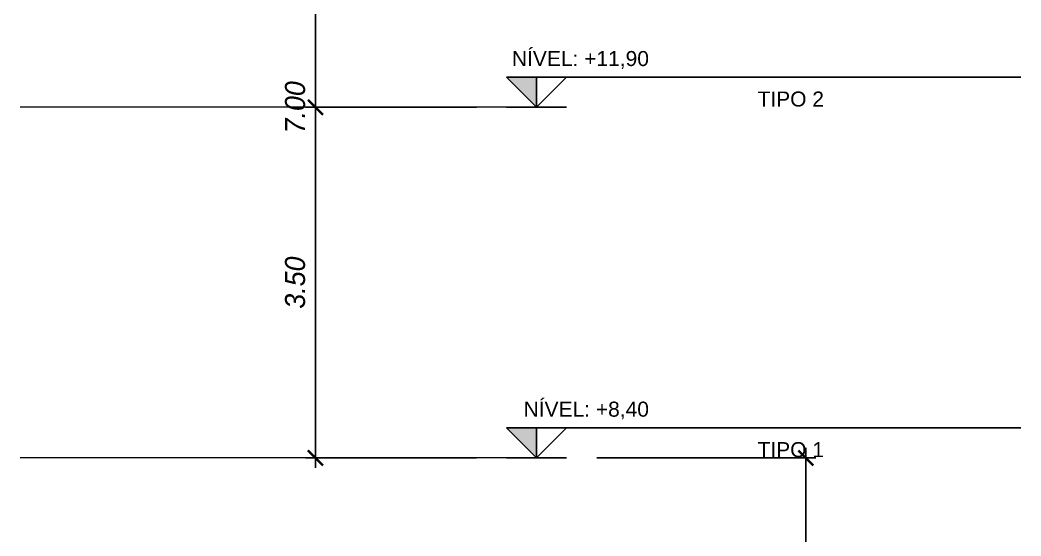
# Model space of a CAD drawing. Header units: millimetres. Extents: x 485872 to 486142, y -52344 to -52207.
# Drawn here: x 486128.14 to 486138.14, y -52331.66 to -52326.51 of the extents above; entities that cross this region are included whole.
import ezdxf
from ezdxf.enums import TextEntityAlignment as Align

# ---------------------------------------------------------------- set-up
doc = ezdxf.new("R2010")
doc.units = ezdxf.units.MM
doc.header["$LTSCALE"] = 15
doc.header["$PDMODE"] = 2
doc.header["$PDSIZE"] = -10
doc.layers.add('Text', color=3, linetype='Continuous')
doc.styles.add('DM-TXT-100', font='arial.ttf', dxfattribs={"height": 0.2})
doc.styles.add('PADRAO', font='arial.ttf', dxfattribs={"height": 0.1})
doc.styles.get("Standard").update_dxf_attribs({"font": ''})
doc.styles.get('Standard').set_extended_font_data('Flux Architect', italic=True)
doc.dimstyles.get("Standard").update_dxf_attribs({"dimtxt": 0.2, "dimasz": 0.15, "dimexe": 0.1, "dimexo": 0.3, "dimgap": 0.1, "dimtad": 1, "dimzin": 0, "dimdsep": 46, "dimtxsty": 'Standard', "dimblk": 'ARCHTICK', "dimcen": 0.09, "dimdle": 0.1, "dimclrd": 4, "dimclrt": 2, "dimadec": 0, "dimazin": 0, "dimtfac": 1, "dimtofl": 0, "dimtmove": 0, "dimatfit": 3, "dimfxl": 1, "dimtfillclr": 1, "dimtolj": 1, "dimtzin": 0, "dimarcsym": 1})

# ---------------------------------------------------------------- blocks, each defined once
blk = doc.blocks.new('SIMBOLO NIVEL CORTE')
blk.add_hatch(color=1).paths.add_polyline_path([(0.3, 0.3), (0, 0.3), (0, 0)])
at = {"color": 1}
for p, q in [((0.3012, 0.3), (-4.8378, 0.3)), ((0, 0), (0, 0.3)), ((-0.3006, 0), (0.3006, 0))]:
    blk.add_line(p, q, dxfattribs=at)
blk.add_lwpolyline([(-0.3, 0.3), (0, 0), (0.3, 0.3)], dxfattribs=at)
at = {"layer": 'Text'}
for tag, p, height, style in [('PAVIMENTOXX', (-4.8378, 0.4118), 0.22, 'PADRAO'), ('PAVIMENTOXXXXX', (-4.8378, 0.0077), 0.18, 'DM-TXT-100')]:
    blk.add_attdef(tag, p, '', height=height, dxfattribs=dict(at, style=style))
at = {"layer": 'Text', "style": 'DM-TXT-100'}
blk.add_attdef('NIVELXXXXX', text='', height=0.18, dxfattribs=at).set_placement((0.2463, 0.4118), align=Align.RIGHT)
blk = doc.blocks.new('_ArchTick')
at = {"color": 0, "const_width": 0.15}
blk.add_lwpolyline([(-0.5, -0.5), (0.5, 0.5)], dxfattribs=at)
blk = doc.blocks.new('*D175')
at = {"color": 4, "linetype": 'Continuous', "lineweight": -2, "transparency": 16777216}
blk.add_line((486135.9859, -52334.4766), (486135.9859, -52330.7766), dxfattribs=at)
at = {"color": 0, "linetype": 'Continuous', "lineweight": -2, "transparency": 16777216}
for p, q in [((486133.8978, -52330.8766), (486136.0859, -52330.8766)), ((486136.6116, -52334.3766), (486135.8859, -52334.3766))]:
    blk.add_line(p, q, dxfattribs=at)
at = {"layer": 'Defpoints', "color": 0, "linetype": 'Continuous', "lineweight": 13, "transparency": 16777216}
for p in [(486133.5978, -52330.8766), (486135.9859, -52330.8766), (486136.9116, -52334.3766)]:
    blk.add_point(p, dxfattribs=at)
at = {"color": 4, "linetype": 'Continuous', "lineweight": -2, "transparency": 16777216, "xscale": 0.15, "yscale": 0.15, "zscale": 0.15}
for p, rotation in [((486135.9859, -52330.8766), 90), ((486135.9859, -52334.3766), 270)]:
    blk.add_blockref('_ArchTick', p, dxfattribs=dict(at, rotation=rotation))
at = {"color": 2, "linetype": 'Continuous', "lineweight": 13, "transparency": 16777216, "insert": (486135.7837, -52332.6266), "char_height": 0.2, "attachment_point": 5, "rotation": 90}
blk.add_mtext('\\A1;3.50', dxfattribs=at)
blk = doc.blocks.new('*D176')
at = {"color": 4, "linetype": 'Continuous', "lineweight": -2, "transparency": 16777216}
blk.add_line((486131.0888, -52330.9766), (486131.0888, -52327.2766), dxfattribs=at)
at = {"color": 0, "linetype": 'Continuous', "lineweight": -2, "transparency": 16777216}
for p, q in [((486132.6966, -52327.3766), (486130.9888, -52327.3766)), ((486132.6966, -52330.8766), (486130.9888, -52330.8766))]:
    blk.add_line(p, q, dxfattribs=at)
at = {"layer": 'Defpoints', "color": 0, "linetype": 'Continuous', "lineweight": 13, "transparency": 16777216}
for p in [(486131.0888, -52327.3766), (486132.9966, -52327.3766), (486132.9966, -52330.8766)]:
    blk.add_point(p, dxfattribs=at)
at = {"color": 4, "linetype": 'Continuous', "lineweight": -2, "transparency": 16777216, "xscale": 0.15, "yscale": 0.15, "zscale": 0.15}
for p, rotation in [((486131.0888, -52327.3766), 90), ((486131.0888, -52330.8766), 270)]:
    blk.add_blockref('_ArchTick', p, dxfattribs=dict(at, rotation=rotation))
at = {"color": 2, "linetype": 'Continuous', "lineweight": 13, "transparency": 16777216, "insert": (486130.8866, -52329.1266), "char_height": 0.2, "attachment_point": 5, "rotation": 90}
blk.add_mtext('\\A1;3.50', dxfattribs=at)
blk = doc.blocks.new('*D177')
at = {"color": 4, "linetype": 'Continuous', "lineweight": -2, "transparency": 16777216}
blk.add_line((486131.0888, -52330.9766), (486131.0888, -52323.7766), dxfattribs=at)
at = {"color": 0, "linetype": 'Continuous', "lineweight": -2, "transparency": 16777216}
for p, q in [((486132.6966, -52323.8766), (486130.9888, -52323.8766)), ((486132.6966, -52330.8766), (486130.9888, -52330.8766))]:
    blk.add_line(p, q, dxfattribs=at)
at = {"layer": 'Defpoints', "color": 0, "linetype": 'Continuous', "lineweight": 13, "transparency": 16777216}
for p in [(486131.0888, -52323.8766), (486132.9966, -52323.8766), (486132.9966, -52330.8766)]:
    blk.add_point(p, dxfattribs=at)
at = {"color": 4, "linetype": 'Continuous', "lineweight": -2, "transparency": 16777216, "xscale": 0.15, "yscale": 0.15, "zscale": 0.15}
for p, rotation in [((486131.0888, -52323.8766), 90), ((486131.0888, -52330.8766), 270)]:
    blk.add_blockref('_ArchTick', p, dxfattribs=dict(at, rotation=rotation))
at = {"color": 2, "linetype": 'Continuous', "lineweight": 13, "transparency": 16777216, "insert": (486130.8866, -52327.3766), "char_height": 0.2, "attachment_point": 5, "rotation": 90}
blk.add_mtext('\\A1;7.00', dxfattribs=at)

msp = doc.modelspace()

# ---------------------------------------------------------------- linework, layer by layer
at = {"linetype": 'Continuous', "lineweight": 13}
for points in [[(486132.9966, -52327.3766), (486128.1389, -52327.3766)], [(486132.9966, -52330.8766), (486128.1389, -52330.8766)], [(486132.9966, -52330.8766), (486128.1389, -52330.8766)]]:
    msp.add_lwpolyline(points, dxfattribs=at)

# ---------------------------------------------------------------- block references
at = {"layer": 'Text', "linetype": 'Continuous', "lineweight": 13}
ref = msp.add_blockref('SIMBOLO NIVEL CORTE', (486133.2972, -52327.3766), dxfattribs=dict(at, xscale=-1))
ref.add_attrib('NIVELXXXXX', 'NÍVEL: +11,90', dxfattribs={"layer": '0', "height": 0.15, "style": 'DM-TXT-100'}).set_placement((486134.4197, -52326.9649), align=Align.RIGHT)
ref.add_attrib('PAVIMENTOXXXXX', 'TIPO 2', (486135.504, -52327.3689), dxfattribs={"layer": '0', "height": 0.15, "style": 'DM-TXT-100'})
ref = msp.add_blockref('SIMBOLO NIVEL CORTE', (486133.2972, -52330.8766), dxfattribs=dict(at, xscale=-1))
ref.add_attrib('NIVELXXXXX', 'NÍVEL: +8,40', dxfattribs={"layer": '0', "height": 0.15, "style": 'DM-TXT-100'}).set_placement((486134.4197, -52330.4649), align=Align.RIGHT)
ref.add_attrib('PAVIMENTOXXXXX', 'TIPO 1', (486135.504, -52330.8689), dxfattribs={"layer": '0', "height": 0.15, "style": 'DM-TXT-100'})

# ---------------------------------------------------------------- dimensions: what is measured, and where the dimension line sits
at = {"linetype": 'Continuous', "lineweight": 13}
for base, p1, p2, picture, middle in [((486131.0888, -52323.8766), (486132.9966, -52330.8766), (486132.9966, -52323.8766), '*D177', (486130.8866, -52327.3766)), ((486135.9859, -52330.8766), (486136.9116, -52334.3766), (486133.5978, -52330.8766), '*D175', (486135.7837, -52332.6266))]:
    dim = msp.add_linear_dim(base=base, p1=p1, p2=p2, angle=90, dimstyle='Standard', override={"dimtmove": 1}, dxfattribs=at)
    dim.commit()
    dim.dimension.update_dxf_attribs({"geometry": picture, "text_midpoint": middle})
dim = msp.add_linear_dim(base=(486131.0888, -52327.3766), p1=(486132.9966, -52330.8766), p2=(486132.9966, -52327.3766), angle=90, dimstyle='Standard', dxfattribs=at)
dim.commit()
dim.dimension.update_dxf_attribs({"geometry": '*D176', "text_midpoint": (486130.8866, -52329.1266)})

doc.saveas('drawing.dxf')
